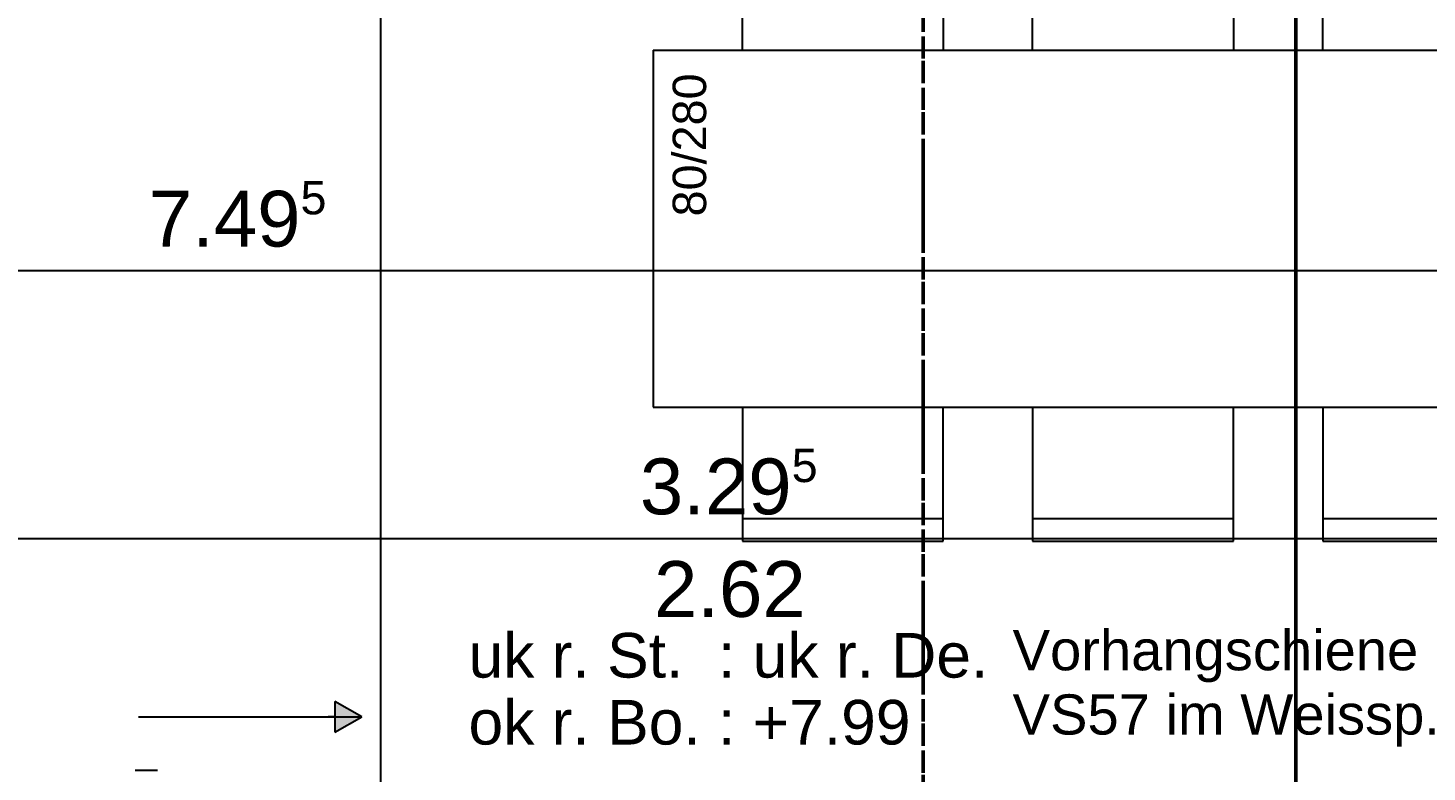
# Model space of a CAD drawing. Header units: centimetres. Extents: x 0.3 to 84.3, y 0.3 to 59.7.
# Drawn here: x 39.16 to 45.42, y 16.77 to 20.11 of the extents above; entities that cross this region are included whole.
import ezdxf

# ---------------------------------------------------------------- set-up
doc = ezdxf.new("R2010")
doc.units = ezdxf.units.CM
for name, pattern in [('AUSGEZOGEN', [0]), ('LINIE_23', [0.79, 0.4, -0.13, 0, -0.13, 0, -0.13]), ('PUNKT', [6.35, 0, -6.35]), ('RAND', [44.45, 12.7, -6.35, 12.7, -6.35, 0, -6.35]), ('STRICHPUNKT', [25.4, 12.7, -6.35, 0, -6.35])]:
    doc.linetypes.add(name, pattern=pattern)
for name, color, linetype, lineweight in [('Bauachsen grob', 7, 'RAND', 25), ('Oeffnungsrichtung Fenster', 7, 'AUSGEZOGEN', 25), ('Schnittbegrenzung', 7, 'AUSGEZOGEN', 25), ('Text Koten', 7, 'AUSGEZOGEN', 50), ('Vorhangbrett', 7, 'AUSGEZOGEN', 25), ('Werkplan- Ausfuehrungsmasse', 7, 'AUSGEZOGEN', 25)]:
    doc.layers.add(name, color=color, linetype=linetype, lineweight=lineweight)
doc.layers.add('Moebel', color=7, linetype='AUSGEZOGEN', lineweight=25, true_color=0xababab)
doc.styles.add('ARIAL', font='ARIAL.TTF')

msp = doc.modelspace()

# ---------------------------------------------------------------- hatches: boundary and pattern name
at = {"layer": 'Oeffnungsrichtung Fenster', "linetype": 'AUSGEZOGEN', "lineweight": 25}
msp.add_hatch(color=7, dxfattribs=at).paths.add_polyline_path([(40.531, 16.9507), (40.651, 17.0197), (40.531, 17.0887)])

# ---------------------------------------------------------------- linework, layer by layer
at = {"layer": 'Bauachsen grob', "color": 32, "linetype": 'LINIE_23', "lineweight": 50, "true_color": 0xc36e14}
for p, q in [((43.166, 1.3897), (43.166, 59.3503)), ((43.166, 2.2697), (43.166, 58.1))]:
    msp.add_line(p, q, dxfattribs=at)
at = {"layer": 'Moebel', "color": 253, "linetype": 'AUSGEZOGEN', "lineweight": 25, "true_color": 0xababab}
for p, q in [((42.356, 20.0077), (42.356, 20.6077)), ((43.256, 20.6077), (43.256, 20.0077)), ((43.656, 20.0077), (43.656, 20.6077)), ((44.556, 20.6077), (44.556, 20.0077)), ((44.956, 20.0077), (44.956, 20.6077)), ((41.956, 20.0077), (41.956, 18.4077)), ((41.956, 20.0077), (47.556, 20.0077)), ((41.956, 18.4077), (47.556, 18.4077)), ((42.356, 18.4077), (42.356, 17.8077)), ((43.256, 17.8077), (43.256, 18.4077)), ((43.656, 18.4077), (43.656, 17.8077)), ((44.556, 17.8077), (44.556, 18.4077)), ((44.956, 18.4077), (44.956, 17.8077)), ((43.256, 17.9077), (42.356, 17.9077)), ((44.556, 17.9077), (43.656, 17.9077)), ((45.856, 17.9077), (44.956, 17.9077)), ((42.356, 17.8077), (43.256, 17.8077)), ((43.656, 17.8077), (44.556, 17.8077)), ((44.956, 17.8077), (45.856, 17.8077))]:
    msp.add_line(p, q, dxfattribs=at)
at = {"layer": 'Oeffnungsrichtung Fenster', "color": 7, "linetype": 'AUSGEZOGEN', "lineweight": 25}
for p, q in [((40.651, 17.0197), (40.531, 17.0887)), ((40.531, 17.0887), (40.531, 16.9507)), ((39.651, 17.0197), (40.651, 17.0197)), ((40.531, 17.0197), (40.501, 17.0197)), ((40.531, 16.9507), (40.651, 17.0197)), ((40.651, 17.0197), (40.651, 17.0197)), ((40.651, 17.0197), (40.651, 17.0197)), ((40.651, 17.0197), (40.651, 17.0197))]:
    msp.add_line(p, q, dxfattribs=at)
at = {"layer": 'Schnittbegrenzung', "color": 14, "linetype": 'STRICHPUNKT', "lineweight": 50, "true_color": 0xb20000}
msp.add_line((44.836, 25.6097), (44.836, 1.0297), dxfattribs=at)
at = {"layer": 'Schnittbegrenzung', "color": 27, "linetype": 'STRICHPUNKT', "lineweight": 50, "true_color": 0x825028}
msp.add_line((40.396, 1.0297), (40.396, 18.6197), dxfattribs=at)
at = {"layer": 'Vorhangbrett', "color": 191, "linetype": 'PUNKT', "lineweight": 25, "true_color": 0xbe96ea}
msp.add_line((46.186, 16.7797), (32.756, 16.7797), dxfattribs=at)
at = {"layer": 'Werkplan- Ausfuehrungsmasse', "color": 7, "linetype": 'AUSGEZOGEN', "lineweight": 25}
for p, q in [((32.596, 19.0197), (47.586, 19.0197)), ((38.996, 17.8197), (45.586, 17.8197))]:
    msp.add_line(p, q, dxfattribs=at)
msp.add_lwpolyline([(40.736, 16.6197), (40.736, 19.1938), (40.736, 19.1938), (40.736, 20.6876), (40.736, 20.6876), (40.736, 27.6097)], dxfattribs=at)

# ---------------------------------------------------------------- texts
at = {"layer": 'Moebel', "color": 253, "linetype": 'AUSGEZOGEN', "lineweight": 25, "true_color": 0xababab, "insert": (42.196, 19.2627), "char_height": 0.15, "width": 0.075, "attachment_point": 7, "rotation": 90, "style": 'ARIAL'}
msp.add_mtext('80/280', dxfattribs=at)
at = {"layer": 'Text Koten', "color": 7, "linetype": 'AUSGEZOGEN', "lineweight": 35, "char_height": 0.2, "width": 0.1, "attachment_point": 7, "style": 'ARIAL'}
for s, insert in [('uk\\~r.\\~St.\\~\\~:\\~uk\\~r.\\~De.', (41.1293, 17.1931)), ('ok\\~r.\\~Bo.\\~:\\~+7.99', (41.1293, 16.8931))]:
    msp.add_mtext(s, dxfattribs=dict(at, insert=insert))
at = {"layer": 'Vorhangbrett', "color": 191, "linetype": 'AUSGEZOGEN', "lineweight": 35, "true_color": 0xbe96ea, "char_height": 0.18, "width": 0.09, "attachment_point": 7, "style": 'ARIAL'}
for s, insert in [('Vorhangschiene', (43.5666, 17.1744)), ('VS57\\~im\\~Weissp.', (43.5666, 16.8864))]:
    msp.add_mtext(s, dxfattribs=dict(at, insert=insert))
at = {"layer": 'Werkplan- Ausfuehrungsmasse', "color": 7, "linetype": 'AUSGEZOGEN', "lineweight": 50, "attachment_point": 7, "style": 'ARIAL'}
for s, insert, char_height, width in [('7.49', (39.6971, 19.124), 0.25, 0.125), ('5', (40.3768, 19.2698), 0.15, 0.075), ('3.29', (41.8971, 17.9242), 0.25, 0.125), ('5', (42.5768, 18.07), 0.15, 0.075), ('2.62', (41.9603, 17.4644), 0.25, 0.125)]:
    msp.add_mtext(s, dxfattribs=dict(at, insert=insert, char_height=char_height, width=width))

doc.saveas('drawing.dxf')
